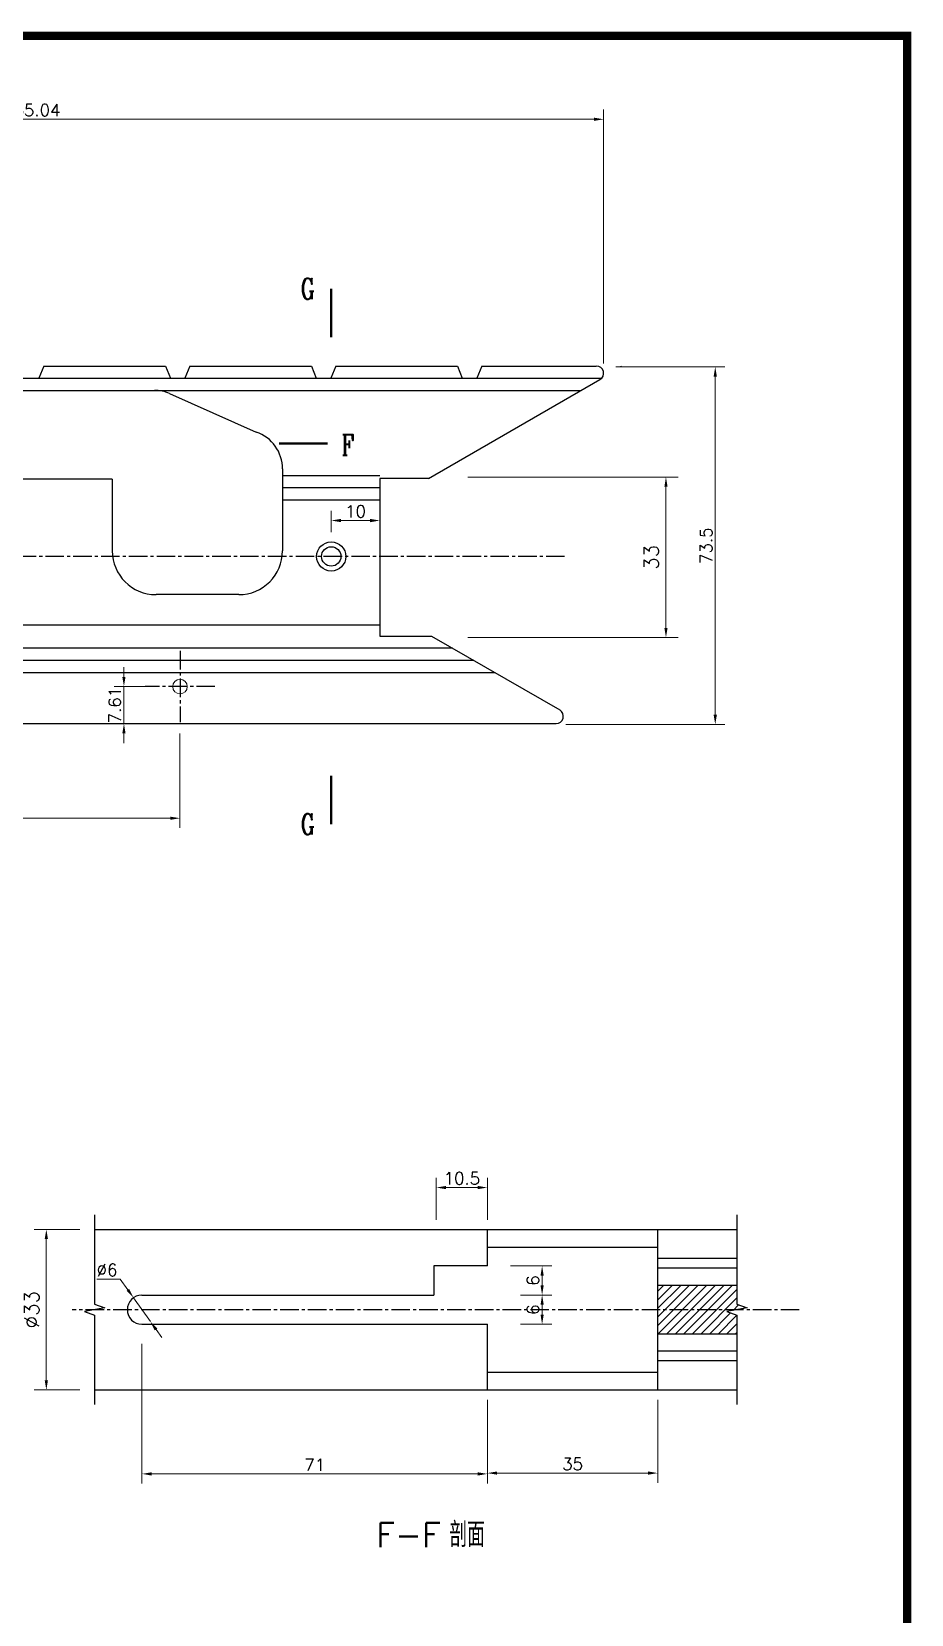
# Model space of a CAD drawing. Header units: millimetres. Extents: x 6728 to 8819, y -1283 to 914.
# Drawn here: x 7813.3 to 7994.1, y 176.3 to 501.6 of the extents above; entities that cross this region are included whole.
import ezdxf

# ---------------------------------------------------------------- set-up
doc = ezdxf.new("R2010")
doc.units = ezdxf.units.MM
doc.header["$LTSCALE"] = 1000
doc.linetypes.add('CENTER2', pattern=[28.575, 19.05, -3.175, 3.175, -3.175])
doc.linetypes.add('DASHDOTX3', pattern=[508, 254, -127, 0, -127])
for name, color, linetype in [('PUB_DIM', 3, 'Continuous'), ('PUB_TEXT', 7, 'Continuous'), ('PUB_TITLE', 7, 'Continuous'), ('中线', 1, 'DASHDOTX3')]:
    doc.layers.add(name, color=color, linetype=linetype)
doc.styles.add('_TCH_LABEL', font='COMPLEX', dxfattribs={"bigfont": 'GBCBIG'})
doc.styles.get("Standard").update_dxf_attribs({"font": 'txt.shx', "bigfont": 'gbcbig.shx'})
doc.styles.add('样式 1', font='txt.shx', dxfattribs={"height": 5.5, "bigfont": 'gbcbig.shx'})
doc.dimstyles.new('DIMN1', dxfattribs={"dimscale": 0.01, "dimtxt": 300, "dimasz": 200, "dimexe": 250, "dimexo": 300, "dimgap": 150, "dimtad": 1, "dimtoh": 1, "dimdsep": 46, "dimtxsty": 'Standard', "dimcen": 2.5, "dimclrd": 256, "dimclre": 256, "dimazin": 0, "dimtfac": 1, "dimtix": 1, "dimtmove": 1, "dimatfit": 0, "dimfxl": 0, "dimtolj": 1, "dimlwd": 9, "dimlwe": 9, "dimarcsym": 0})
doc.dimstyles.new('ISO-25', dxfattribs={"dimtxt": 2.5, "dimasz": 2, "dimexe": 2, "dimexo": 2, "dimtad": 1, "dimtoh": 1, "dimdsep": 46, "dimtxsty": 'Standard', "dimcen": 2.5, "dimclrd": 256, "dimclre": 256, "dimazin": 0, "dimtfac": 1, "dimtix": 1, "dimtmove": 1, "dimatfit": 0, "dimfxl": 0, "dimtolj": 1, "dimlwd": 9, "dimlwe": 9, "dimarcsym": 0})

# ---------------------------------------------------------------- blocks, each defined once
blk = doc.blocks.new('*D671')
at = {"lineweight": 9}
for p, q in [((7902.97, 410.05), (7946.19, 410.05)), ((7943.69, 379.05), (7943.69, 408.05)), ((7902.97, 377.05), (7946.19, 377.05))]:
    blk.add_line(p, q, dxfattribs=at)
for points in [[(7943.36, 408.05), (7944.02, 408.05), (7943.69, 410.05)], [(7943.36, 379.05), (7944.02, 379.05), (7943.69, 377.05)]]:
    blk.add_solid(points)
at = {"layer": 'Defpoints', "color": 0}
for p in [(7899.97, 410.05), (7943.69, 410.05), (7899.97, 377.05)]:
    blk.add_point(p, dxfattribs=at)
at = {"color": 0, "insert": (7940.69, 393.55), "char_height": 3, "attachment_point": 5, "rotation": 90}
blk.add_mtext('\\A1;33', dxfattribs=at)
blk = doc.blocks.new('*D677')
at = {"lineweight": 9}
for p, q in [((7823.27, 255.41), (7813.85, 255.41)), ((7816.35, 224.41), (7816.35, 253.41)), ((7823.27, 222.41), (7813.85, 222.41))]:
    blk.add_line(p, q, dxfattribs=at)
for points in [[(7816.02, 253.41), (7816.69, 253.41), (7816.35, 255.41)], [(7816.02, 224.41), (7816.69, 224.41), (7816.35, 222.41)]]:
    blk.add_solid(points)
at = {"layer": 'Defpoints', "color": 0}
for p in [(7816.35, 255.41), (7826.27, 255.41), (7826.27, 222.41)]:
    blk.add_point(p, dxfattribs=at)
at = {"color": 0, "insert": (7813.35, 238.91), "char_height": 3, "attachment_point": 5, "rotation": 90}
blk.add_mtext('\\A1;%%c33', dxfattribs=at)
blk = doc.blocks.new('*D228')
at = {"lineweight": 9}
for p, q in [((7933.37, 432.69), (7955.82, 432.69)), ((7953.82, 361.19), (7953.82, 430.69)), ((7923.1, 359.19), (7955.82, 359.19))]:
    blk.add_line(p, q, dxfattribs=at)
for points in [[(7953.49, 430.69), (7954.16, 430.69), (7953.82, 432.69)], [(7953.49, 361.19), (7954.16, 361.19), (7953.82, 359.19)]]:
    blk.add_solid(points)
at = {"layer": 'Defpoints', "color": 0}
for p in [(7931.37, 432.69), (7953.82, 432.69), (7921.1, 359.19)]:
    blk.add_point(p, dxfattribs=at)
at = {"color": 0, "insert": (7951.95, 395.94), "char_height": 2.5, "attachment_point": 5, "rotation": 90}
blk.add_mtext('\\A1;73.5', dxfattribs=at)
blk = doc.blocks.new('*D351')
at = {"lineweight": 9}
for p, q in [((7695.84, 434.87), (7695.84, 485.58)), ((7930.88, 433.37), (7930.88, 485.58)), ((7697.84, 483.58), (7928.88, 483.58))]:
    blk.add_line(p, q, dxfattribs=at)
for points in [[(7697.84, 483.92), (7697.84, 483.25), (7695.84, 483.58)], [(7928.88, 483.92), (7928.88, 483.25), (7930.88, 483.58)]]:
    blk.add_solid(points)
at = {"layer": 'Defpoints', "color": 0}
for p in [(7930.88, 483.58), (7695.84, 432.87), (7930.88, 431.37)]:
    blk.add_point(p, dxfattribs=at)
at = {"color": 0, "insert": (7813.36, 485.46), "char_height": 2.5, "attachment_point": 5}
blk.add_mtext('\\A1;235.04', dxfattribs=at)
blk = doc.blocks.new('*D401')
at = {"lineweight": 9}
for p, q in [((7874.9, 398.73), (7874.9, 403.11)), ((7876.9, 401.11), (7882.9, 401.11)), ((7884.9, 398.73), (7884.9, 403.11))]:
    blk.add_line(p, q, dxfattribs=at)
for points in [[(7876.9, 401.44), (7876.9, 400.77), (7874.9, 401.11)], [(7882.9, 401.44), (7882.9, 400.77), (7884.9, 401.11)]]:
    blk.add_solid(points)
at = {"layer": 'Defpoints', "color": 0}
for p in [(7884.9, 401.11), (7874.9, 396.73), (7884.9, 396.73)]:
    blk.add_point(p, dxfattribs=at)
at = {"color": 0, "insert": (7879.9, 402.98), "char_height": 2.5, "attachment_point": 5}
blk.add_mtext('\\A1;10', dxfattribs=at)
blk = doc.blocks.new('*D400')
at = {"lineweight": 9}
for p, q in [((7832.3, 368.98), (7832.3, 370.98)), ((7839.14, 366.98), (7830.3, 366.98)), ((7832.3, 366.98), (7832.3, 359.37)), ((7839.14, 359.37), (7830.3, 359.37)), ((7832.3, 357.37), (7832.3, 355.37))]:
    blk.add_line(p, q, dxfattribs=at)
for points in [[(7831.97, 368.98), (7832.63, 368.98), (7832.3, 366.98)], [(7831.97, 357.37), (7832.63, 357.37), (7832.3, 359.37)]]:
    blk.add_solid(points)
at = {"layer": 'Defpoints', "color": 0}
for p in [(7841.14, 366.98), (7832.3, 359.37), (7841.14, 359.37)]:
    blk.add_point(p, dxfattribs=at)
at = {"color": 0, "insert": (7830.42, 363.17), "char_height": 2.5, "attachment_point": 5, "rotation": 90}
blk.add_mtext('\\A1;7.61', dxfattribs=at)
blk = doc.blocks.new('*D397')
at = {"lineweight": 9}
for p, q in [((7683.86, 357.37), (7683.86, 337.92)), ((7843.82, 357.37), (7843.82, 337.92)), ((7685.86, 339.92), (7841.82, 339.92))]:
    blk.add_line(p, q, dxfattribs=at)
for points in [[(7685.86, 340.25), (7685.86, 339.59), (7683.86, 339.92)], [(7841.82, 340.25), (7841.82, 339.59), (7843.82, 339.92)]]:
    blk.add_solid(points)
at = {"layer": 'Defpoints', "color": 0}
for p in [(7683.86, 359.37), (7843.82, 359.37), (7843.82, 339.92)]:
    blk.add_point(p, dxfattribs=at)
at = {"color": 0, "insert": (7763.84, 341.8), "char_height": 2.5, "attachment_point": 5}
blk.add_mtext('\\A1;159.96', dxfattribs=at)
blk = doc.blocks.new('*D383')
at = {"lineweight": 9}
for p, q in [((7896.5, 257.41), (7896.5, 266.01)), ((7905, 264.01), (7898.5, 264.01)), ((7907, 257.41), (7907, 266.01))]:
    blk.add_line(p, q, dxfattribs=at)
for points in [[(7898.5, 264.35), (7898.5, 263.68), (7896.5, 264.01)], [(7905, 264.35), (7905, 263.68), (7907, 264.01)]]:
    blk.add_solid(points)
at = {"layer": 'Defpoints', "color": 0}
for p in [(7896.5, 264.01), (7896.5, 255.41), (7907, 255.41)]:
    blk.add_point(p, dxfattribs=at)
at = {"color": 0, "insert": (7901.75, 265.89), "char_height": 2.5, "attachment_point": 5}
blk.add_mtext('\\A1;10.5', dxfattribs=at)
blk = doc.blocks.new('*D244')
at = {"lineweight": 9}
for p, q in [((7913.77, 241.91), (7920.24, 241.91)), ((7918.24, 237.91), (7918.24, 239.91)), ((7913.77, 235.91), (7920.24, 235.91))]:
    blk.add_line(p, q, dxfattribs=at)
for points in [[(7917.91, 239.91), (7918.57, 239.91), (7918.24, 241.91)], [(7917.91, 237.91), (7918.57, 237.91), (7918.24, 235.91)]]:
    blk.add_solid(points)
at = {"layer": 'Defpoints', "color": 0}
for p in [(7911.77, 241.91), (7918.24, 241.91), (7911.77, 235.91)]:
    blk.add_point(p, dxfattribs=at)
at = {"color": 0, "insert": (7916.37, 238.91), "char_height": 2.5, "attachment_point": 5, "rotation": 90}
blk.add_mtext('\\A1;6', dxfattribs=at)
blk = doc.blocks.new('*D243')
at = {"lineweight": 9}
for p, q in [((7911.77, 247.91), (7920.24, 247.91)), ((7918.24, 243.91), (7918.24, 245.91)), ((7913.77, 241.91), (7920.24, 241.91))]:
    blk.add_line(p, q, dxfattribs=at)
for points in [[(7917.91, 245.91), (7918.57, 245.91), (7918.24, 247.91)], [(7917.91, 243.91), (7918.57, 243.91), (7918.24, 241.91)]]:
    blk.add_solid(points)
at = {"layer": 'Defpoints', "color": 0}
for p in [(7909.77, 247.91), (7918.24, 247.91), (7911.77, 241.91)]:
    blk.add_point(p, dxfattribs=at)
at = {"color": 0, "insert": (7916.37, 244.91), "char_height": 2.5, "attachment_point": 5, "rotation": 90}
blk.add_mtext('\\A1;6', dxfattribs=at)
blk = doc.blocks.new('*D382')
at = {"lineweight": 9}
for p, q in [((7826.74, 245.2), (7831.53, 245.2)), ((7831.53, 245.2), (7833.11, 242.99)), ((7837.74, 236.46), (7834.26, 241.35)), ((7838.9, 234.83), (7840.06, 233.2))]:
    blk.add_line(p, q, dxfattribs=at)
for points in [[(7833.38, 243.18), (7832.84, 242.79), (7834.26, 241.35)], [(7839.17, 235.03), (7838.63, 234.64), (7837.74, 236.46)]]:
    blk.add_solid(points)
at = {"layer": 'Defpoints', "color": 0}
for p in [(7834.26, 241.35), (7837.74, 236.46)]:
    blk.add_point(p, dxfattribs=at)
at = {"color": 0, "insert": (7828.83, 247.08), "char_height": 2.5, "attachment_point": 5}
blk.add_mtext('\\A1;∅6', dxfattribs=at)
blk = doc.blocks.new('*D242')
at = {"lineweight": 9}
for p, q in [((7836, 231.87), (7836, 203.16)), ((7907, 218.41), (7907, 203.16)), ((7905, 205.16), (7838, 205.16))]:
    blk.add_line(p, q, dxfattribs=at)
for points in [[(7838, 205.49), (7838, 204.82), (7836, 205.16)], [(7905, 205.49), (7905, 204.82), (7907, 205.16)]]:
    blk.add_solid(points)
at = {"layer": 'Defpoints', "color": 0}
for p in [(7836, 233.87), (7907, 220.41), (7836, 205.16)]:
    blk.add_point(p, dxfattribs=at)
at = {"color": 0, "insert": (7871.5, 207.03), "char_height": 2.5, "attachment_point": 5}
blk.add_mtext('\\A1;71', dxfattribs=at)
blk = doc.blocks.new('*D381')
at = {"lineweight": 9}
for p, q in [((7907, 220.41), (7907, 203.32)), ((7942, 220.41), (7942, 203.32)), ((7909, 205.32), (7940, 205.32))]:
    blk.add_line(p, q, dxfattribs=at)
for points in [[(7909, 205.66), (7909, 204.99), (7907, 205.32)], [(7940, 205.66), (7940, 204.99), (7942, 205.32)]]:
    blk.add_solid(points)
at = {"layer": 'Defpoints', "color": 0}
for p in [(7907, 222.41), (7942, 222.41), (7942, 205.32)]:
    blk.add_point(p, dxfattribs=at)
at = {"color": 0, "insert": (7924.5, 207.2), "char_height": 2.5, "attachment_point": 5}
blk.add_mtext('\\A1;35', dxfattribs=at)

msp = doc.modelspace()

# ---------------------------------------------------------------- hatches: boundary and pattern name
h = msp.add_hatch()
h.set_pattern_fill('ANSI31', color=256, scale=10, style=0)
h.set_pattern_definition([(45, (-169.5594, 269.9692), (-0.88388348, 0.88388348), [])])
h.paths.add_polyline_path([(7942.002, 243.909), (7942.002, 238.909), (7958.321, 238.909), (7960.367, 239.269), (7958.267, 240.034), (7958.267, 243.909)])
h.paths.add_polyline_path([(7942.002, 238.909), (7942.002, 233.909), (7958.267, 233.909), (7958.267, 237.784), (7956.167, 238.529), (7958.321, 238.909)])

# ---------------------------------------------------------------- linework, layer by layer
for p, q in [((7815.839, 432.868), (7814.839, 430.368)), ((7815.839, 432.868), (7840.839, 432.868)), ((7840.839, 432.868), (7841.839, 430.368)), ((7845.839, 432.868), (7844.839, 430.368)), ((7845.839, 432.868), (7870.839, 432.868)), ((7870.839, 432.868), (7871.839, 430.368)), ((7875.839, 432.868), (7874.839, 430.368)), ((7875.839, 432.868), (7900.839, 432.868)), ((7900.839, 432.868), (7901.839, 430.368)), ((7905.839, 432.868), (7904.839, 430.368)), ((7905.839, 432.868), (7929.381, 432.868)), ((7934.546, 432.618), (7934.48, 432.868)), ((7691.989, 430.368), (7930.499, 430.368)), ((7894.899, 409.727), (7930.131, 430.069)), ((7688.139, 427.868), (7926.169, 427.868)), ((7841.683, 427.237), (7859.509, 419.3)), ((7864.899, 411.738), (7864.899, 394.878)), ((7864.899, 410.37), (7884.899, 410.37)), ((7829.899, 409.578), (7750.128, 409.578)), ((7829.899, 409.578), (7829.899, 394.878)), ((7864.899, 407.869), (7884.899, 407.869)), ((7894.899, 409.727), (7884.899, 409.727)), ((7884.899, 409.727), (7884.899, 377.368)), ((7864.899, 405.37), (7884.899, 405.37)), ((7855.899, 385.878), (7838.899, 385.878)), ((7884.899, 379.585), (7401.551, 379.585)), ((7884.899, 377.368), (7895.521, 377.368)), ((7895.521, 377.368), (7921.85, 362.167)), ((7899.852, 374.867), (7403.911, 374.867)), ((7904.181, 372.368), (7406.411, 372.368)), ((7681.674, 369.867), (7908.513, 369.867)), ((7683.864, 359.368), (7921.1, 359.368)), ((7826.266, 255.409), (7958.267, 255.409)), ((7907.002, 247.909), (7907.002, 255.409)), ((7942.002, 222.409), (7942.002, 255.409)), ((7907.002, 251.759), (7942.002, 251.759)), ((7896.002, 247.909), (7896.002, 241.909)), ((7907.002, 247.909), (7896.002, 247.909)), ((7958.267, 249.409), (7942.002, 249.409)), ((7958.267, 247.409), (7942.002, 247.409)), ((7836.002, 241.909), (7896.002, 241.909)), ((7958.267, 243.909), (7942.002, 243.909)), ((7836.002, 235.909), (7907.002, 235.909)), ((7907.002, 222.409), (7907.002, 235.909)), ((7958.267, 233.909), (7942.002, 233.909)), ((7958.267, 230.409), (7942.002, 230.409)), ((7958.267, 228.409), (7942.002, 228.409)), ((7907.002, 226.059), (7942.002, 226.059)), ((7826.266, 222.409), (7958.267, 222.409))]:
    msp.add_line(p, q)
for radius in [3, 2]:
    msp.add_circle((7874.899, 393.727), radius)
at = {"lineweight": 20}
msp.add_circle((7843.824, 366.98), 1.5, dxfattribs=at)
for centre, radius, start, end in [((7929.381, 431.368), 1.5, 300, 90), ((7838.57, 419.868), 8, 67.09716, 90), ((7856.899, 411.738), 8, 0, 70.95784), ((7838.899, 394.878), 9, 180, 270), ((7855.899, 394.878), 9, 270, 0), ((7921.1, 360.868), 1.5, 270, 60), ((7836.002, 238.909), 3, 90, 270)]:
    msp.add_arc(centre, radius, start, end)
at = {"layer": 'PUB_DIM', "const_width": 0.5}
for points in [[(7874.899, 448.764), (7874.899, 438.764)], [(7864.198, 416.964), (7874.198, 416.964)], [(7874.899, 338.69), (7874.899, 348.69)]]:
    msp.add_lwpolyline(points, dxfattribs=at)
at = {"layer": 'PUB_DIM'}
for points in [[(7826.266, 258.409), (7826.266, 240.034), (7828.366, 239.269), (7824.166, 238.529), (7826.266, 237.784), (7826.266, 219.409)], [(7958.267, 258.409), (7958.267, 240.034), (7960.367, 239.269), (7956.167, 238.529), (7958.267, 237.784), (7958.267, 219.409)]]:
    msp.add_lwpolyline(points, dxfattribs=at)
at = {"layer": 'PUB_TITLE', "const_width": 1.7}
msp.add_lwpolyline([(7330.267, 12.842), (7993.267, 12.842), (7993.267, 500.742), (7330.267, 500.742)], close=True, dxfattribs=at)
at = {"layer": '中线', "linetype": 'CENTER2', "ltscale": 0.0002}
for p, q in [((7922.852, 393.727), (7396.001, 393.727)), ((7843.824, 374.325), (7843.824, 359.635)), ((7851.01, 366.98), (7836.637, 366.98)), ((7971.087, 238.909), (7821.696, 238.909))]:
    msp.add_line(p, q, dxfattribs=at)

# ---------------------------------------------------------------- texts
at = {"layer": 'PUB_TEXT', "style": '_TCH_LABEL', "width": 0.705882}
for s, p in [('G', (7868.613, 446.639)), ('F', (7877.014, 414.556)), ('G', (7868.613, 336.565))]:
    msp.add_text(s, height=4.25, dxfattribs=at).set_placement(p)
at = {"layer": 'PUB_TEXT', "style": '样式 1'}
for s, height, p in [('剖面', 5.1064, (7899.148, 190.122)), ('F-F', 5, (7884.148, 190.122))]:
    msp.add_text(s, height=height, dxfattribs=at).set_placement(p)

# ---------------------------------------------------------------- dimensions: what is measured, and where the dimension line sits
for base, p1, p2, picture, middle in [((7930.881, 483.584), (7695.839, 432.868), (7930.881, 431.368), '*D351', (7813.36, 485.459)), ((7884.899, 401.106), (7874.899, 396.727), (7884.899, 396.727), '*D401', (7879.899, 402.981)), ((7843.824, 339.92), (7683.864, 359.368), (7843.824, 359.368), '*D397', (7763.844, 341.795)), ((7896.502, 264.012), (7907.002, 255.409), (7896.502, 255.409), '*D383', (7901.752, 265.887)), ((7836.002, 205.157), (7907.002, 220.409), (7836.002, 233.866), '*D242', (7871.502, 207.032)), ((7942.002, 205.324), (7907.002, 222.409), (7942.002, 222.409), '*D381', (7924.502, 207.199))]:
    dim = msp.add_linear_dim(base=base, p1=p1, p2=p2, dimstyle='ISO-25')
    dim.commit()
    dim.dimension.update_dxf_attribs({"geometry": picture, "text_midpoint": middle})
for base, p1, p2, picture, middle in [((7953.824, 432.688), (7921.1, 359.188), (7931.375, 432.688), '*D228', (7951.949, 395.938)), ((7832.299, 359.368), (7841.139, 366.98), (7841.139, 359.368), '*D400', (7830.424, 363.174)), ((7918.24, 247.909), (7911.767, 241.909), (7909.767, 247.909), '*D243', (7916.365, 244.909)), ((7918.24, 241.909), (7911.767, 235.909), (7911.767, 241.909), '*D244', (7916.365, 238.909))]:
    dim = msp.add_linear_dim(base=base, p1=p1, p2=p2, angle=90, dimstyle='ISO-25')
    dim.commit()
    dim.dimension.update_dxf_attribs({"geometry": picture, "text_midpoint": middle})
for p1, p2, distance, text, picture, middle in [((7899.972, 377.048), (7899.972, 410.048), -43.719, '33', '*D671', (7940.691, 393.548)), ((7826.266, 222.409), (7826.266, 255.409), 9.914, '%%c33', '*D677', (7813.352, 238.909))]:
    dim = msp.add_aligned_dim(p1=p1, p2=p2, distance=distance, text=text, dimstyle='DIMN1')
    dim.commit()
    dim.dimension.update_dxf_attribs({"geometry": picture, "text_midpoint": middle})
dim = msp.add_diameter_dim_2p(p1=(7837.739, 236.463), p2=(7834.265, 241.355), dimstyle='ISO-25')
dim.commit()
dim.dimension.update_dxf_attribs({"geometry": '*D382', "text_midpoint": (7831.533, 245.2), "dimtype": 131})

doc.saveas('drawing.dxf')
